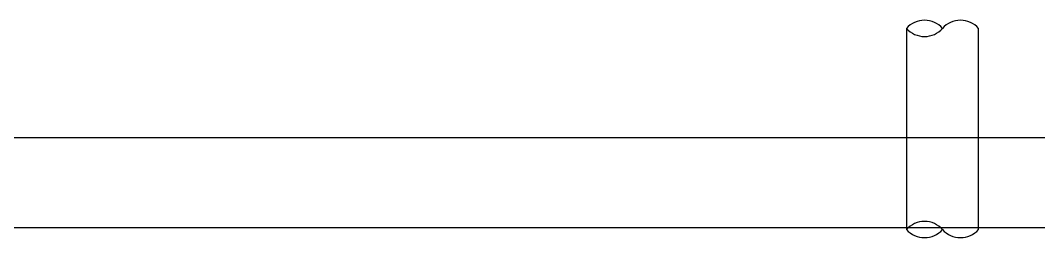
# Model space of a CAD drawing. Header units: metres. Extents: x 531759 to 532310, y 2675082 to 2675319.
# Drawn here: x 532025.847 to 532027.262, y 2675218.435 to 2675218.737 of the extents above; entities that cross this region are included whole.
import ezdxf

# ---------------------------------------------------------------- set-up
doc = ezdxf.new("R2010")
doc.units = ezdxf.units.M
doc.header["$MEASUREMENT"] = 0
doc.layers.add('IDT', color=7, linetype='Continuous')

# ---------------------------------------------------------------- blocks, each defined once
blk = doc.blocks.new('IDT')
at = {"layer": 'IDT', "color": 0}
for p, q in [((12.6025, 16.8104), (19.5525, 16.8104)), ((13.7525, 16.8129), (13.7525, 16.5329)), ((13.8525, 16.5329), (13.8525, 16.8129)), ((12.7275, 16.6854), (19.4275, 16.6854))]:
    blk.add_line(p, q, dxfattribs=at)
for centre, start, end in [((13.7775, 16.7908), 41.4628, 138.5372), ((13.8275, 16.7908), 41.4628, 138.5372), ((13.8275, 16.835), 221.4628, 318.5372), ((13.8275, 16.5108), 41.4628, 138.5372), ((13.7775, 16.555), 221.4628, 318.5372), ((13.8275, 16.555), 221.4628, 318.5372)]:
    blk.add_arc(centre, 0.0334, start, end, dxfattribs=at)

msp = doc.modelspace()

# ---------------------------------------------------------------- block references
at = {"layer": 'IDT', "color": 8, "rotation": 180}
msp.add_blockref('IDT', (532040.9313, 2675235.2589), dxfattribs=at)

doc.saveas('drawing.dxf')
